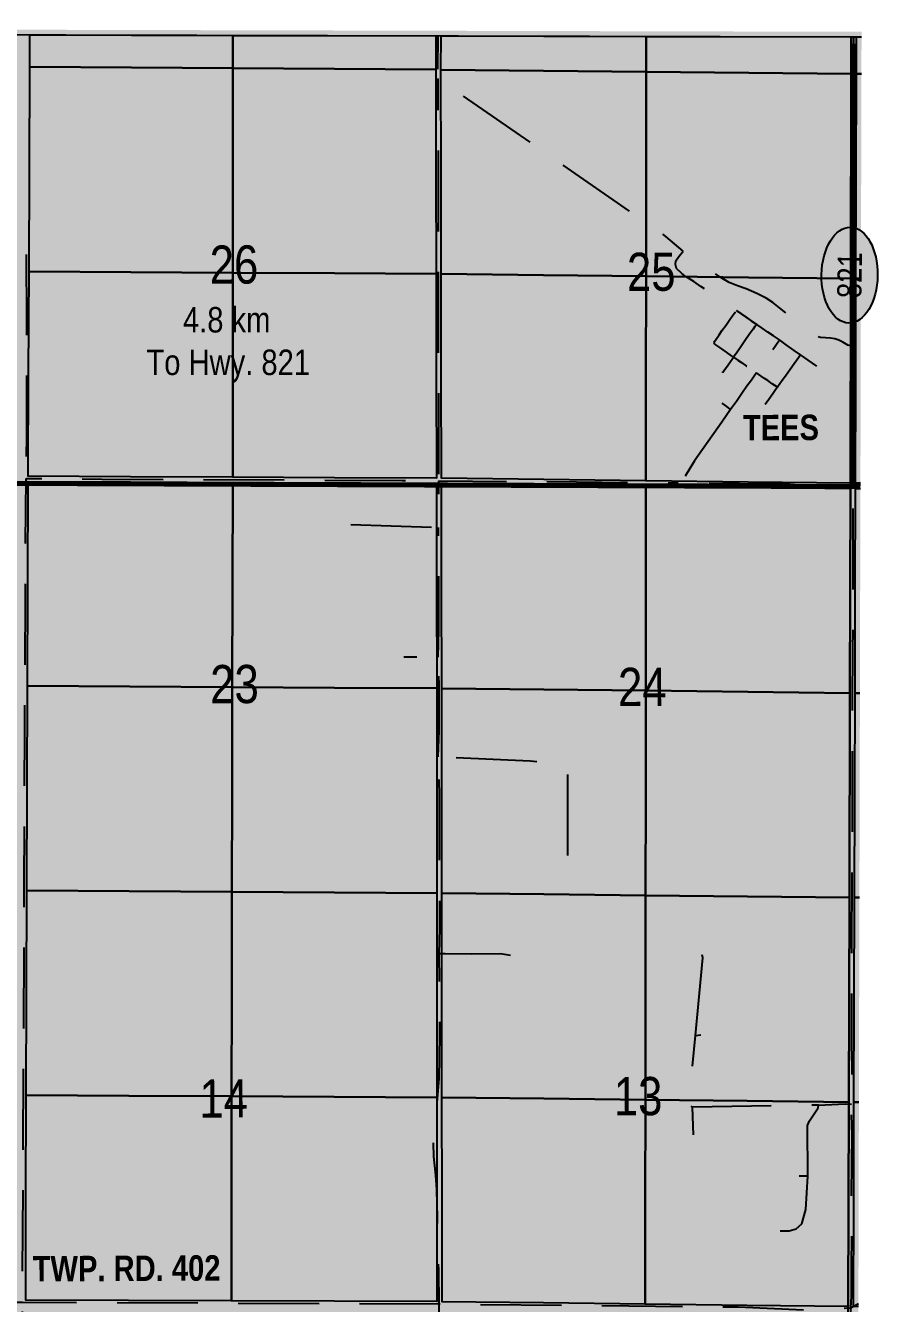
# Model space of a CAD drawing. Extents: x 337230 to 342918, y 5810288 to 5814863.
# Drawn here: x 341380 to 341715, y 5811385 to 5811887 of the extents above; entities that cross this region are included whole.
import ezdxf
from ezdxf.enums import TextEntityAlignment as Align

# ---------------------------------------------------------------- set-up
doc = ezdxf.new("R2010")
doc.units = 0
doc.header["$LTSCALE"] = 5
doc.linetypes.add('DASHED2', pattern=[9.525, 6.35, -3.175])
for name, color, linetype in [('AUX-LABELS', 1, 'Continuous'), ('D-TXT', 6, 'Continuous'), ('Quarters', 8, 'Continuous'), ('RoadSeg', 57, 'DASHED2'), ('ROUTE-MAP-HWY', 2, 'Continuous'), ('ROUTE-MAP-LABELS', 210, 'Continuous'), ('S-7', 6, 'Continuous'), ('Townships', 57, 'Continuous')]:
    doc.layers.add(name, color=color, linetype=linetype)
doc.layers.add('ROUTE-MAP-BACKGROUND-H', color=7, linetype='Continuous', true_color=0xf0ebff)
doc.styles.add('120', font='ARIALN.TTF', dxfattribs={"height": 13})
doc.styles.add('80', font='ARIALN.TTF', dxfattribs={"height": 10})
doc.styles.add('80A', font='ARIALN.TTF', dxfattribs={"height": 10})
doc.styles.add('BOLD', font='ARIALNB.TTF')

# ---------------------------------------------------------------- blocks, each defined once
blk = doc.blocks.new('*U85')
h = blk.add_hatch(color=255)
edge = h.paths.add_edge_path()
edge.add_line((-14, -11.5), (14, -11.5))
edge.add_arc((14, -5.5), 6, 270, 360)
edge.add_line((20, -5.5), (20, 4))
edge.add_arc((14, 4), 6, 0, 90)
edge.add_line((14, 10), (-14, 10))
edge.add_arc((-14, 4), 6, 90, 180)
edge.add_line((-20, 4), (-20, -5.5))
edge.add_arc((-14, -5.5), 6, 180, 270)
at = {"color": 210, "flags": 128}
blk.add_lwpolyline([(-14, -11.5, 3, 3, 0), (14, -11.5, 3, 3, 0.414214), (20, -5.5, 3, 3, 0), (20, 4, 3, 0, 0.414214), (14, 10, 0, 0, 0), (-14, 10, 0, 0, 0.414214), (-20, 4, 0, 0, 0), (-20, -5.5, 0, 3, 0.414214)], format="xyseb", close=True, dxfattribs=at)
for points in [[(-80.88, -45.43, 0, 7.5, 0), (0, 0, 0, 0, 0)], [(80.29, -45.12, 0, 7.5, 0), (0, 0, 0, 0, 0)]]:
    blk.add_lwpolyline(points, format="xyseb", dxfattribs=at)
at = {"color": 210, "style": '80'}
blk.add_attdef('ENTER_TEXT_001', (-35.99, -5), '', height=10, dxfattribs=at)
blk = doc.blocks.new('*U86')
h = blk.add_hatch(color=255)
edge = h.paths.add_edge_path()
edge.add_line((-29, -20), (29, -20))
edge.add_arc((29, -14), 6, 270, 360)
edge.add_line((35, -14), (35, 12.5))
edge.add_arc((29, 12.5), 6, 0, 90)
edge.add_line((29, 18.5), (-29, 18.5))
edge.add_arc((-29, 12.5), 6, 90, 180)
edge.add_line((-35, 12.5), (-35, -14))
edge.add_arc((-29, -14), 6, 180, 270)
at = {"color": 210, "flags": 128}
blk.add_lwpolyline([(-29, -20, 3, 3, 0), (29, -20, 3, 3, 0.414214), (35, -14, 3, 3, 0), (35, 12.5, 3, 0, 0.414214), (29, 18.5, 0, 0, 0), (-29, 18.5, 0, 0, 0.414214), (-35, 12.5, 0, 0, 0), (-35, -14, 0, 3, 0.414214)], format="xyseb", close=True, dxfattribs=at)
for points in [[(-240.77, -52.07, 0, 7.5, 0), (0, 0, 0, 0, 0)], [(238.76, -56.13, 0, 7.5, 0), (0, 0, 0, 0, 0)]]:
    blk.add_lwpolyline(points, format="xyseb", dxfattribs=at)
at = {"color": 210, "style": '80'}
blk.add_attdef('ENTER_TEXT_001', (-35.99, -5), '', height=10, dxfattribs=at)
blk = doc.blocks.new('HWY-SEC')
h = blk.add_hatch(color=255)
edge = h.paths.add_edge_path()
edge.add_ellipse((0, 0), major_axis=(18.84, 0), ratio=0.584608, start_angle=0, end_angle=360)
blk.add_ellipse((0, 0), major_axis=(18.84, 0), ratio=0.584608)
at = {"style": '80A'}
blk.add_attdef('SEC', text='', height=9.5, dxfattribs=at).set_placement((0, 0), align=Align.MIDDLE_CENTER)
blk = doc.blocks.new('*U89')
h = blk.add_hatch(color=255)
edge = h.paths.add_edge_path()
edge.add_line((-14, -11.5), (14, -11.5))
edge.add_arc((14, -5.5), 6, 270, 360)
edge.add_line((20, -5.5), (20, 4))
edge.add_arc((14, 4), 6, 0, 90)
edge.add_line((14, 10), (-14, 10))
edge.add_arc((-14, 4), 6, 90, 180)
edge.add_line((-20, 4), (-20, -5.5))
edge.add_arc((-14, -5.5), 6, 180, 270)
at = {"color": 210, "flags": 128}
for points in [[(-39.9, 36.37, 0, 7.5, 0), (0, 0, 0, 0, 0)], [(-41.01, -43.34, 0, 7.5, 0), (0, 0, 0, 0, 0)]]:
    blk.add_lwpolyline(points, format="xyseb", dxfattribs=at)
blk.add_lwpolyline([(-14, -11.5, 3, 3, 0), (14, -11.5, 3, 3, 0.414214), (20, -5.5, 3, 3, 0), (20, 4, 3, 0, 0.414214), (14, 10, 0, 0, 0), (-14, 10, 0, 0, 0.414214), (-20, 4, 0, 0, 0), (-20, -5.5, 0, 3, 0.414214)], format="xyseb", close=True, dxfattribs=at)
at = {"color": 210, "style": '80'}
blk.add_attdef('ENTER_TEXT_001', (-35.99, -5), '', height=10, dxfattribs=at)

msp = doc.modelspace()

# ---------------------------------------------------------------- hatches: boundary and pattern name
at = {"layer": 'ROUTE-MAP-BACKGROUND-H'}
h = msp.add_hatch(color=256, dxfattribs=at)
h.dxf.hatch_style = 1
h.paths.add_polyline_path([(340721.056, 5811058.855), (340724.917, 5811887.26), (341708.488, 5811884.8), (341706.452, 5811058.855)])

# ---------------------------------------------------------------- linework, layer by layer
at = {"layer": 'Quarters', "flags": 128}
for points in [[(341461.431, 5811883.419), (341461.429, 5811870.504), (341421.522, 5811870.783), (341381.616, 5811871.062), (341381.574, 5811883.618)], [(341541.241, 5811883.219), (341541.182, 5811869.949), (341501.306, 5811870.227), (341461.429, 5811870.504), (341461.431, 5811883.419)], [(341623.862, 5811883.012), (341623.819, 5811869.115), (341583.506, 5811869.522), (341543.193, 5811869.929), (341543.251, 5811883.214)], [(341704.473, 5811882.811), (341704.445, 5811868.3), (341664.132, 5811868.707), (341623.819, 5811869.115), (341623.862, 5811883.012)], [(341461.401, 5811830.347), (341461.373, 5811790.19), (341421.34, 5811790.426), (341381.307, 5811790.662), (341381.462, 5811830.862), (341381.616, 5811871.062), (341421.522, 5811870.783), (341461.429, 5811870.504)], [(341541.226, 5811829.834), (341541.27, 5811789.718), (341501.322, 5811789.954), (341461.373, 5811790.19), (341461.401, 5811830.347), (341461.429, 5811870.504), (341501.306, 5811870.227), (341541.182, 5811869.949)], [(341623.802, 5811828.951), (341623.786, 5811788.788), (341583.533, 5811789.242), (341543.28, 5811789.696), (341543.236, 5811829.812), (341543.193, 5811869.929), (341583.506, 5811869.522), (341623.819, 5811869.115)], [(341704.366, 5811828.088), (341704.287, 5811787.875), (341664.036, 5811788.332), (341623.786, 5811788.788), (341623.802, 5811828.951), (341623.819, 5811869.115), (341664.132, 5811868.707), (341704.445, 5811868.3)], [(341461.365, 5811750.011), (341461.357, 5811709.833), (341421.151, 5811710.047), (341380.945, 5811710.262), (341381.126, 5811750.462), (341381.307, 5811790.662), (341421.34, 5811790.426), (341461.373, 5811790.19)], [(341541.334, 5811749.596), (341541.398, 5811709.474), (341501.378, 5811709.653), (341461.357, 5811709.833), (341461.365, 5811750.011), (341461.373, 5811790.19), (341501.322, 5811789.954), (341541.27, 5811789.718)], [(341623.769, 5811748.635), (341623.752, 5811708.483), (341583.58, 5811708.967), (341543.407, 5811709.45), (341543.343, 5811749.573), (341543.28, 5811789.696), (341583.533, 5811789.242), (341623.786, 5811788.788)], [(341704.207, 5811747.685), (341704.127, 5811707.495), (341663.94, 5811707.989), (341623.752, 5811708.483), (341623.769, 5811748.635), (341623.786, 5811788.788), (341664.036, 5811788.332), (341704.287, 5811787.875)], [(341461.272, 5811667.639), (341461.187, 5811627.448), (341420.929, 5811627.693), (341380.671, 5811627.937), (341380.804, 5811668.094), (341380.937, 5811708.251), (341421.147, 5811708.04), (341461.357, 5811707.829)], [(341541.51, 5811626.98), (341501.348, 5811627.214), (341461.187, 5811627.448), (341461.272, 5811667.639), (341461.357, 5811707.829), (341501.379, 5811707.646), (341541.402, 5811707.463), (341541.456, 5811667.221)], [(341623.723, 5811666.268), (341623.695, 5811626.062), (341583.609, 5811626.511), (341543.523, 5811626.96), (341543.467, 5811667.199), (341543.41, 5811707.439), (341583.581, 5811706.956), (341623.751, 5811706.473)], [(341704.017, 5811665.304), (341703.912, 5811625.123), (341663.804, 5811625.593), (341623.695, 5811626.062), (341623.723, 5811666.268), (341623.751, 5811706.473), (341663.937, 5811705.979), (341704.123, 5811705.485)], [(341461.102, 5811587.263), (341461.018, 5811547.077), (341420.717, 5811547.348), (341380.416, 5811547.619), (341380.543, 5811587.778), (341380.671, 5811627.937), (341420.929, 5811627.693), (341461.187, 5811627.448)], [(341541.51, 5811626.98), (341541.559, 5811586.753), (341541.609, 5811546.527), (341501.313, 5811546.802), (341461.018, 5811547.077), (341461.102, 5811587.263), (341461.187, 5811627.448), (341501.348, 5811627.214)], [(341623.664, 5811585.866), (341623.634, 5811545.67), (341583.619, 5811546.091), (341543.604, 5811546.512), (341543.563, 5811586.735), (341543.523, 5811626.96), (341583.609, 5811626.511), (341623.695, 5811626.062)], [(341703.807, 5811584.959), (341703.701, 5811544.794), (341663.668, 5811545.232), (341623.634, 5811545.67), (341623.664, 5811585.866), (341623.695, 5811626.062), (341663.804, 5811625.593), (341703.912, 5811625.123)], [(341460.968, 5811506.917), (341460.918, 5811466.757), (341420.561, 5811466.966), (341380.205, 5811467.176), (341380.31, 5811507.397), (341380.416, 5811547.619), (341420.717, 5811547.348), (341461.018, 5811547.077)], [(341541.596, 5811506.427), (341541.583, 5811466.327), (341501.251, 5811466.542), (341460.918, 5811466.757), (341460.968, 5811506.917), (341461.018, 5811547.077), (341501.313, 5811546.802), (341541.609, 5811546.527)], [(341623.587, 5811505.529), (341623.541, 5811465.387), (341583.567, 5811465.846), (341543.594, 5811466.305), (341543.599, 5811506.408), (341543.604, 5811546.512), (341583.619, 5811546.091), (341623.634, 5811545.67)], [(341703.586, 5811504.634), (341703.471, 5811464.475), (341663.506, 5811464.931), (341623.541, 5811465.387), (341623.587, 5811505.529), (341623.634, 5811545.67), (341663.668, 5811545.232), (341703.701, 5811544.794)], [(341460.869, 5811426.586), (341460.821, 5811386.416), (341420.412, 5811386.569), (341380.004, 5811386.723), (341380.104, 5811426.95), (341380.205, 5811467.176), (341420.561, 5811466.966), (341460.918, 5811466.757)], [(341541.602, 5811426.217), (341541.621, 5811386.107), (341501.221, 5811386.261), (341460.821, 5811386.416), (341460.869, 5811426.586), (341460.918, 5811466.757), (341501.251, 5811466.542), (341541.583, 5811466.327)], [(341623.493, 5811425.248), (341623.446, 5811385.109), (341583.538, 5811385.595), (341543.631, 5811386.082), (341543.612, 5811426.194), (341543.594, 5811466.305), (341583.567, 5811465.846), (341623.541, 5811465.387)], [(341703.38, 5811424.304), (341703.288, 5811384.134), (341663.367, 5811384.621), (341623.446, 5811385.109), (341623.493, 5811425.248), (341623.541, 5811465.387), (341663.506, 5811464.931), (341703.471, 5811464.475)]]:
    msp.add_lwpolyline(points, close=True, dxfattribs=at)
for points in [[(341708.447, 5811868.354), (341706.456, 5811868.327), (341706.483, 5811882.806), (341708.483, 5811882.801)], [(341708.249, 5811787.876), (341706.297, 5811787.876), (341706.376, 5811828.101), (341706.456, 5811868.327), (341708.447, 5811868.354)], [(341708.051, 5811707.501), (341706.137, 5811707.498), (341706.217, 5811747.687), (341706.297, 5811787.876), (341708.249, 5811787.876)], [(341707.848, 5811625.125), (341705.923, 5811625.124), (341706.028, 5811665.306), (341706.133, 5811705.488), (341708.046, 5811705.49)], [(341707.65, 5811544.797), (341705.712, 5811544.796), (341705.818, 5811584.96), (341705.923, 5811625.124), (341707.848, 5811625.125)], [(341707.452, 5811464.476), (341705.486, 5811464.476), (341705.599, 5811504.636), (341705.712, 5811544.796), (341707.65, 5811544.797)], [(341707.254, 5811384.135), (341705.302, 5811384.134), (341705.394, 5811424.305), (341705.486, 5811464.476), (341707.452, 5811464.476)]]:
    msp.add_lwpolyline(points, dxfattribs=at)
at = {"layer": 'RoadSeg', "flags": 128}
for points in [[(341380.223, 5811797.388), (341380.24, 5811791.134), (341380.252, 5811777.876), (341380.325, 5811741.634), (341380.3, 5811725.812), (341380.203, 5811717.679), (341380.123, 5811709.368), (341363.304, 5811709.284), (341304.44, 5811709.327), (341233.226, 5811709.385), (341217.434, 5811709.23), (341217.352, 5811712.439), (341217.348, 5811720.116), (341217.398, 5811732.991), (341217.385, 5811747.381), (341217.268, 5811766.635), (341217.453, 5811782.814), (341217.597, 5811800.069), (341217.475, 5811815.329), (341217.316, 5811832.973), (341217.278, 5811850.17), (341217.286, 5811865.251), (341217.266, 5811875.561), (341217.266, 5811884.029)], [(341675.411, 5811745.193), (341673.422, 5811746.492), (341671.604, 5811747.8), (341670.298, 5811748.713), (341669.004, 5811749.595), (341667.143, 5811750.819), (341666.273, 5811749.586), (341665.19, 5811748.057), (341663.467, 5811745.606), (341661.461, 5811742.747), (341659.284, 5811739.627), (341657.034, 5811736.45), (341655.491, 5811737.658), (341653.619, 5811738.968), (341651.398, 5811740.513), (341649.566, 5811741.935), (341649.171, 5811742.32), (341648.905, 5811742.746), (341648.805, 5811743.123), (341648.811, 5811743.429), (341649.172, 5811744.264), (341650.177, 5811745.694), (341652.056, 5811748.347), (341654, 5811751.109), (341656.041, 5811754.052), (341657.903, 5811756.687), (341658.153, 5811757.025), (341657.335, 5811757.584), (341655.361, 5811759.007), (341652.852, 5811760.79), (341651.239, 5811761.883), (341650.869, 5811762.157), (341650.674, 5811762.408), (341650.632, 5811762.736), (341650.748, 5811763.155), (341651.375, 5811764.125), (341652.553, 5811765.834), (341653.763, 5811767.595), (341655.106, 5811769.526), (341656.708, 5811771.755), (341657.698, 5811773.131), (341658.441, 5811774.149), (341659.323, 5811775.302), (341656.171, 5811777.47), (341653.213, 5811779.464), (341648.925, 5811782.421), (341645.386, 5811784.808), (341642.527, 5811786.75), (341639.625, 5811788.625), (341637.827, 5811789.901), (341635.817, 5811791.909), (341635.376, 5811793.361), (341635.563, 5811794.798), (341636.706, 5811796.606), (341638.431, 5811798.656), (341631.638, 5811804.423), (341542.027, 5811866.527), (341541.997, 5811869.852), (341542.12, 5811883.217)], [(341705.241, 5811760.801), (341705.237, 5811761.085), (341705.187, 5811762.981), (341705.231, 5811764.943), (341705.253, 5811766.934), (341705.259, 5811768.977), (341705.268, 5811771.031), (341705.27, 5811773.094), (341705.266, 5811775.189), (341705.258, 5811777.306), (341705.253, 5811779.414), (341705.24, 5811781.512), (341705.242, 5811783.581), (341705.246, 5811785.626), (341705.242, 5811787.715), (341705.254, 5811789.774), (341705.268, 5811791.829), (341705.266, 5811793.865), (341705.268, 5811795.882), (341705.257, 5811797.879), (341705.251, 5811799.868), (341705.243, 5811801.846), (341705.252, 5811803.824), (341705.255, 5811805.817), (341705.248, 5811807.796), (341705.277, 5811809.789), (341705.285, 5811811.781), (341705.292, 5811813.782), (341705.274, 5811815.802), (341705.281, 5811817.84), (341705.284, 5811819.879), (341705.279, 5811821.927), (341705.276, 5811823.98), (341705.304, 5811834.48), (341705.353, 5811836.63), (341705.354, 5811838.789), (341705.361, 5811840.967), (341705.346, 5811843.176), (341705.348, 5811845.406), (341705.356, 5811847.639), (341705.371, 5811849.897), (341705.392, 5811852.15), (341705.403, 5811854.405), (341705.39, 5811856.644), (341705.399, 5811858.871), (341705.399, 5811861.095), (341705.417, 5811863.32), (341705.427, 5811865.547), (341705.41, 5811867.785), (341705.403, 5811870.03), (341705.393, 5811872.276), (341705.405, 5811874.527), (341705.405, 5811876.79), (341705.412, 5811879.065), (341705.42, 5811881.328), (341705.427, 5811882.808)], [(341395.992, 5811320.484), (341378.599, 5811320.264), (341378.742, 5811385.769), (341378.997, 5811436.152), (341379.239, 5811487.995), (341379.459, 5811550.121), (341379.63, 5811609.03), (341379.86, 5811662.049), (341380.038, 5811696.816), (341380.123, 5811709.368), (341409.911, 5811709.135), (341527.944, 5811708.623), (341542.419, 5811708.441), (341542.345, 5811714.918), (341542.308, 5811728.237), (341542.3, 5811746.569), (341542.216, 5811781.44), (341542.206, 5811825.444), (341542.166, 5811852.243), (341542.065, 5811865.809), (341542.027, 5811866.527)], [(341705.212, 5811743.748), (341705.217, 5811744.103), (341705.233, 5811745.598), (341705.254, 5811746.996), (341705.262, 5811748.255), (341705.259, 5811749.341), (341705.277, 5811750.43), (341705.268, 5811751.61), (341705.267, 5811752.903), (341705.267, 5811754.32), (341705.259, 5811755.86), (341705.25, 5811757.517), (341705.257, 5811759.296), (341705.241, 5811760.801), (341704.476, 5811761.163), (341703.983, 5811761.417), (341703.093, 5811761.791), (341701.818, 5811762.479), (341701.087, 5811762.905), (341699.576, 5811763.682), (341697.977, 5811764.243), (341696.247, 5811764.505), (341694.364, 5811764.58), (341692.38, 5811764.756), (341690.495, 5811765.31), (341688.813, 5811766.179), (341687.273, 5811767.332), (341684.949, 5811769.247), (341682.636, 5811771.225), (341679.581, 5811773.753), (341676.229, 5811776.453), (341673.648, 5811778.474), (341671.05, 5811780.2), (341667.303, 5811782.088), (341663.085, 5811783.853), (341659.725, 5811784.993), (341656.463, 5811786.364), (341653.578, 5811788.114), (341650.874, 5811789.894), (341648.154, 5811791.539), (341645.458, 5811793.075), (341642.519, 5811795.048), (341640.359, 5811797.015), (341639.527, 5811797.722), (341638.705, 5811798.57), (341638.431, 5811798.656)], [(341684.508, 5811757.91), (341682.047, 5811759.651), (341678.89, 5811761.881), (341676.255, 5811763.809)], [(341707.257, 5811385.206), (341707.064, 5811385.075), (341704.292, 5811383.506), (341704.435, 5811385.992), (341704.49, 5811388.163), (341704.482, 5811392.36), (341704.502, 5811395.426), (341704.587, 5811402.119), (341704.643, 5811409.892), (341704.612, 5811421.42), (341704.582, 5811427.215), (341704.625, 5811440.726), (341704.764, 5811451.508), (341704.518, 5811463.599), (341704.795, 5811473.407), (341704.732, 5811486.123), (341704.72, 5811523.945), (341704.865, 5811560.582), (341704.939, 5811593.701), (341704.928, 5811621.417), (341705.115, 5811642.111), (341705.166, 5811662.911), (341705.254, 5811685.23), (341705.252, 5811696.929), (341705.342, 5811706.987), (341705.317, 5811707.786), (341705.269, 5811709.766), (341705.231, 5811712.123), (341705.236, 5811717.126), (341705.255, 5811721.567), (341705.312, 5811728.822), (341705.333, 5811736.034), (341705.402, 5811741.908), (341705.212, 5811743.748), (341704.4, 5811744.405), (341702.938, 5811745.349), (341701.04, 5811746.542), (341698.84, 5811747.959), (341696.576, 5811749.481), (341694.307, 5811751.05), (341690.906, 5811753.416), (341687.469, 5811755.811), (341685.246, 5811757.378), (341684.508, 5811757.91), (341683.705, 5811756.793), (341682.02, 5811754.432), (341680.451, 5811752.21), (341678.582, 5811749.611), (341677.334, 5811747.899), (341675.411, 5811745.193), (341674.621, 5811744.162), (341673.585, 5811742.672), (341672.094, 5811740.457), (341670.657, 5811738.454), (341669.771, 5811737.043)], [(341657.034, 5811736.45), (341653.542, 5811731.471), (341650.448, 5811727.055), (341646.018, 5811720.723), (341642.9, 5811716.248), (341639.124, 5811710.244), (341636.469, 5811707.65), (341660.549, 5811707.44), (341678.997, 5811707.264), (341687.677, 5811707.12), (341697.659, 5811706.941), (341705.342, 5811706.987), (341707.215, 5811706.837), (341708.049, 5811706.83)], [(341507.716, 5811691.321), (341542.251, 5811690.153), (341542.24, 5811695.658), (341542.293, 5811700.738), (341542.419, 5811708.441), (341596.48, 5811708.059), (341636.469, 5811707.65)], [(341542.072, 5811639.247), (341542.364, 5811649.888), (341542.338, 5811659.603), (341542.35, 5811679.35), (341542.251, 5811690.153)], [(341542.143, 5811600.05), (341542.448, 5811610.334), (341542.444, 5811628.646), (341542.072, 5811639.247), (341528.572, 5811639.245)], [(341593.098, 5811561.372), (341593.062, 5811562.571), (341592.985, 5811596.775), (341591.742, 5811596.731), (341578.191, 5811598.427), (341542.143, 5811600.05), (341542.445, 5811584.791), (341542.465, 5811568.448), (341542.551, 5811545.491), (341542.603, 5811532.839), (341542.354, 5811522.656), (341542.603, 5811490.795), (341542.403, 5811473.634), (341541.439, 5811462.284), (341540.413, 5811453.558), (341540.165, 5811448.37), (341540.292, 5811443.103), (341541.051, 5811435.716), (341541.449, 5811429.994), (341541.707, 5811419.114), (341542.207, 5811398.684), (341542.364, 5811385.056), (341542.108, 5811206.148), (341541.655, 5811161.034), (341516.946, 5811164.696)], [(341643.21, 5811490.668), (341646.099, 5811521.154), (341645.304, 5811524.331), (341643.94, 5811526.49)], [(341570.574, 5811521.999), (341566.553, 5811522.679), (341555.257, 5811522.541), (341544.855, 5811522.63), (341542.354, 5811522.656)], [(341687.361, 5811435.387), (341687.267, 5811455.283), (341688.012, 5811457.106), (341691.46, 5811462.21), (341691.527, 5811463.312), (341642.053, 5811462.434), (341641.027, 5811463.302), (341640.868, 5811465.298), (341643.21, 5811490.668), (341645.305, 5811490.831)], [(341691.527, 5811463.312), (341702.015, 5811463.725), (341704.518, 5811463.599)], [(341642.475, 5811451.646), (341642.053, 5811462.434)], [(341676.501, 5811413.962), (341680.101, 5811413.969), (341682.78, 5811414.65), (341685.018, 5811416.717), (341686.553, 5811422.263), (341687.361, 5811435.387), (341677.264, 5811435.285), (341674.516, 5811436.903)], [(341703.746, 5811211.576), (341704.292, 5811383.506), (341696.724, 5811383.067), (341685.834, 5811382.74), (341660, 5811383.869), (341542.364, 5811385.056), (341378.742, 5811385.769), (341314.739, 5811385.857), (341314.632, 5811402.854), (341314.337, 5811406.045), (341314.826, 5811409.76), (341314.502, 5811410.55), (341304.354, 5811418.847)]]:
    msp.add_lwpolyline(points, dxfattribs=at)
msp.add_lwpolyline([(341659.323, 5811775.302), (341661.057, 5811774.139), (341663.081, 5811772.758), (341665.161, 5811771.31), (341667.275, 5811769.842), (341666.513, 5811769.023), (341665.857, 5811767.986), (341664.385, 5811765.993), (341662.648, 5811763.461), (341660.784, 5811760.672), (341659.607, 5811759.027), (341658.153, 5811757.025), (341659.889, 5811755.859), (341661.261, 5811754.911), (341663.306, 5811753.525), (341665.956, 5811751.676), (341667.143, 5811750.819), (341668.283, 5811752.463), (341669.776, 5811754.585), (341671.413, 5811756.927), (341673.124, 5811759.371), (341674.786, 5811761.714), (341676.255, 5811763.809), (341673.84, 5811765.417), (341671.706, 5811766.867), (341669.486, 5811768.357)], close=True, dxfattribs=at)
at = {"layer": 'ROUTE-MAP-HWY', "const_width": 1.999, "flags": 128}
for points in [[(341705.267, 5811706.452), (341705.389, 5811880.156)], [(341708.048, 5811706.181), (340724.09, 5811709.96)]]:
    msp.add_lwpolyline(points, dxfattribs=at)
at = {"layer": 'Townships', "flags": 128}
for points in [[(340724.553, 5811384.679), (340724.562, 5811386.689), (340724.931, 5811467.14), (340725.301, 5811547.592), (340725.672, 5811628.045), (340726.103, 5811708.615), (340726.112, 5811710.626), (340726.491, 5811791.064), (340726.849, 5811871.404), (340726.907, 5811885.255), (341704.473, 5811882.811), (341704.445, 5811868.3), (341704.287, 5811787.875), (341704.127, 5811707.495), (341704.123, 5811705.485), (341703.912, 5811625.123), (341703.701, 5811544.794), (341703.471, 5811464.475), (341703.288, 5811384.134)], [(341706.457, 5811060.846), (341704.458, 5811060.855), (341702.448, 5811060.864), (341702.453, 5811062.874), (341702.662, 5811142.74), (341702.871, 5811222.606), (341703.065, 5811301.721), (341703.284, 5811382.122), (341703.288, 5811384.134), (341703.471, 5811464.475), (341703.701, 5811544.794), (341703.912, 5811625.123), (341704.123, 5811705.485), (341704.127, 5811707.495), (341704.287, 5811787.875), (341704.445, 5811868.3), (341704.473, 5811882.811), (341708.483, 5811882.801)]]:
    msp.add_lwpolyline(points, dxfattribs=at)

# ---------------------------------------------------------------- block references
at = {"layer": 'AUX-LABELS', "rotation": 89.00132475220971}
msp.add_blockref('HWY-SEC', (341703.791, 5811789.256), dxfattribs=at).add_auto_attribs({'SEC': '821'})
at = {"layer": 'ROUTE-MAP-LABELS'}
ref = msp.add_blockref('*U86', (341458.686, 5811761.913), dxfattribs=dict(at, xscale=0.9997830000000034, yscale=0.9997830000000034, zscale=0.9997830000000034))
ref.add_attrib('ENTER_TEXT_001', '4.8 km', (341441.8, 5811766.716), dxfattribs={"layer": '0', "color": 210, "height": 9.9978, "style": '80'})
ref.add_attrib('ENTER_TEXT_002', 'To Hwy. 821', (341427.458, 5811750.012), dxfattribs={"layer": '0', "color": 210, "height": 9.99783, "style": '80'})
ref = msp.add_blockref('*U85', (341297.992, 5811432.745), dxfattribs=dict(at, xscale=0.9997830000000034, yscale=0.9997830000000034, zscale=0.9997830000000034))
ref.add_attrib('ENTER_TEXT_001', '1.6 km', (341280.557, 5811427.811), dxfattribs={"layer": '0', "color": 210, "height": 9.9978, "style": '80'})
ref = msp.add_blockref('*U89', (341420.715, 5811347.916), dxfattribs=dict(at, xscale=0.9997830000000034, yscale=0.9997830000000034, zscale=0.9997830000000034))
ref.add_attrib('ENTER_TEXT_001', '0.8 km', (341403.666, 5811342.981), dxfattribs={"layer": '0', "color": 210, "height": 9.9978, "style": '80'})

# ---------------------------------------------------------------- texts
at = {"layer": 'D-TXT', "style": 'BOLD'}
msp.add_text('TWP. RD. 402', height=9.99557, rotation=0.26963, dxfattribs=at).set_placement((341419.669, 5811394.176), align=Align.CENTER)
at = {"layer": 'D-TXT', "insert": (341661.84, 5811734.323), "char_height": 9.9956, "attachment_point": 1, "rotation": 0.26963, "style": 'BOLD'}
msp.add_mtext_dynamic_manual_height_columns('TEES', width=32.58256, gutter_width=49.989, heights=[0], dxfattribs=at)
at = {"layer": 'S-7', "style": '120'}
for s, p in [('26', (341452.344, 5811785.861)), ('25', (341616.325, 5811783.021)), ('23', (341452.537, 5811621.101)), ('24', (341612.818, 5811620.001)), ('14', (341448.297, 5811458.344)), ('13', (341611.153, 5811459.256))]:
    msp.add_text(s, height=14.9934, rotation=0.27582, dxfattribs=at).set_placement(p)

doc.saveas('drawing.dxf')
